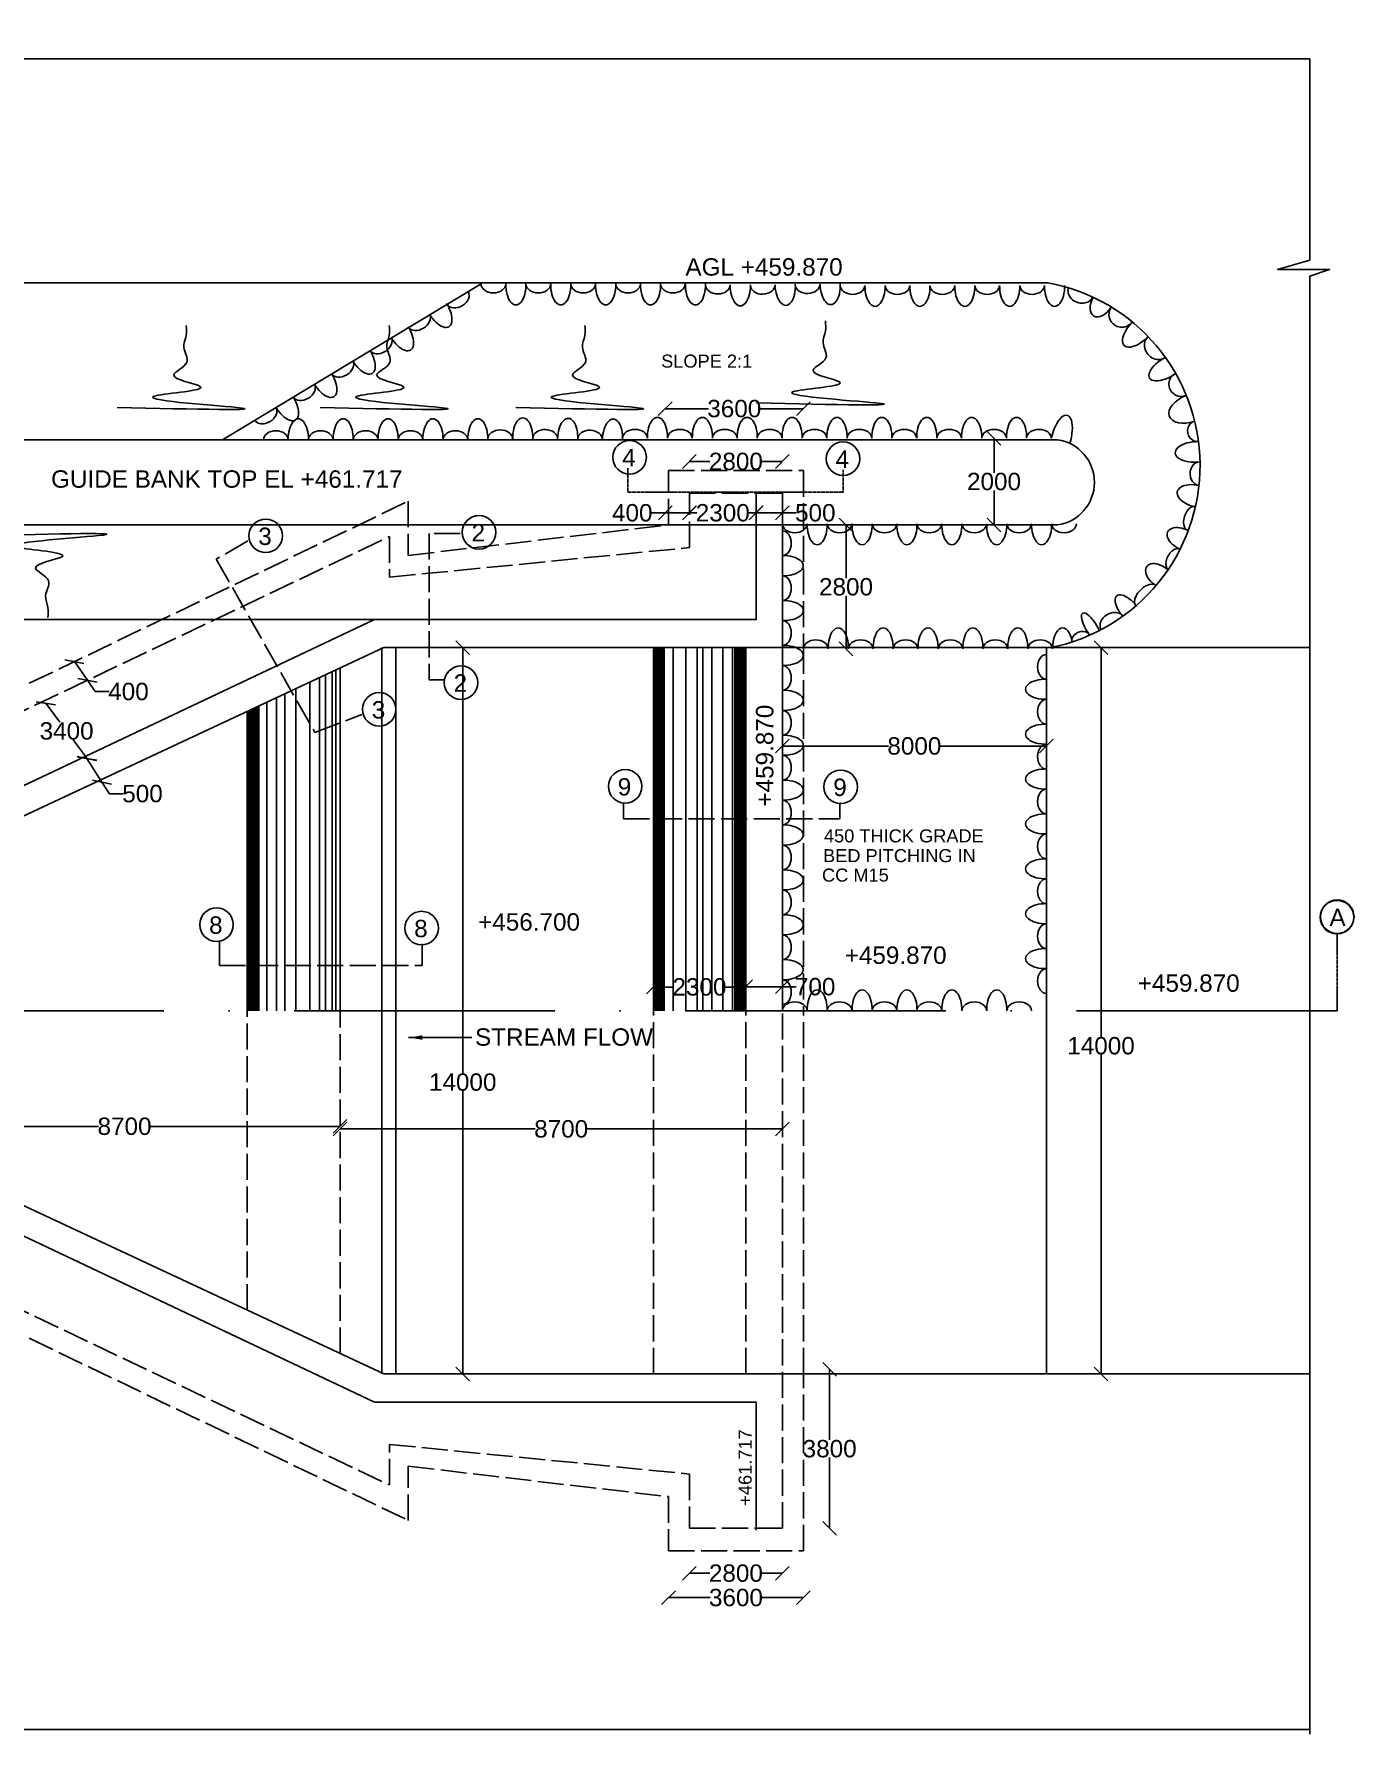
# Model space of a CAD drawing. Header units: millimetres. Extents: x 5124 to 6568637, y 2311 to 91879094.
# Drawn here: x 3562290 to 3571405, y 45939218 to 45950956 of the extents above; entities that cross this region are included whole.
import ezdxf

# ---------------------------------------------------------------- set-up
doc = ezdxf.new("R2010")
doc.units = ezdxf.units.MM
doc.header["$MEASUREMENT"] = 0
doc.linetypes.add('ACAD_ISO02W100', pattern=[15, 12, -3])
doc.linetypes.add('ACAD_ISO10W100', pattern=[18, 12, -3, 0, -3])
for name, color, linetype in [('DIMENSION', 7, 'Continuous'), ('DRAWING', 7, 'Continuous'), ('TEXT', 7, 'Continuous')]:
    doc.layers.add(name, color=color, linetype=linetype)
doc.styles.get("Standard").update_dxf_attribs({"font": 'arial.ttf', "height": 120})
doc.dimstyles.get("Standard").update_dxf_attribs({"dimtxt": 200, "dimasz": 110, "dimexe": 0.18, "dimexo": 0.0625, "dimgap": 0.09, "dimtad": 0, "dimtih": 1, "dimtoh": 1, "dimdec": 0, "dimzin": 0, "dimdsep": 46, "dimtxsty": 'Standard', "dimblk": 'OBLIQUE', "dimcen": 0.09, "dimse1": 1, "dimse2": 1, "dimadec": 0, "dimazin": 0, "dimtfac": 1, "dimtdec": 0, "dimtofl": 0, "dimtmove": 0, "dimatfit": 3, "dimfxl": 1, "dimtolj": 1, "dimtzin": 0, "dimarcsym": 0})

# ---------------------------------------------------------------- blocks, each defined once
blk = doc.blocks.new('_Oblique')
at = {"color": 0, "linetype": 'ByBlock', "lineweight": -2}
blk.add_line((-0.5, -0.5), (0.5, 0.5), dxfattribs=at)
blk = doc.blocks.new('*D99')
at = {"layer": 'Defpoints', "color": 0}
for p in [(3568919, 45948165), (3568919, 45947566), (3568919, 45947566)]:
    blk.add_point(p, dxfattribs=at)
at = {"layer": 'DIMENSION', "color": 0, "lineweight": -2}
for p, q in [((3568919, 45948165), (3568919, 45947927)), ((3568919, 45947566), (3568919, 45947804))]:
    blk.add_line(p, q, dxfattribs=at)
at = {"layer": 'DIMENSION', "color": 0, "lineweight": -2, "xscale": 95, "yscale": 95, "zscale": 95}
for p, rotation in [((3568919, 45948165), 90), ((3568919, 45947566), 270)]:
    blk.add_blockref('_Oblique', p, dxfattribs=dict(at, rotation=rotation))
at = {"layer": 'DIMENSION', "color": 0, "insert": (3568919, 45947866), "char_height": 120, "attachment_point": 5}
blk.add_mtext('\\A1;2000', dxfattribs=at)
blk = doc.blocks.new('*D100')
at = {"layer": 'Defpoints', "color": 0}
for p in [(3562569, 45946623), (3562659, 45946494), (3562659, 45946494)]:
    blk.add_point(p, dxfattribs=at)
at = {"layer": 'DIMENSION', "color": 0, "lineweight": -2}
for p, q in [((3562569, 45946623), (3562659, 45946494)), ((3562659, 45946494), (3562713, 45946416)), ((3562713, 45946416), (3562808, 45946416))]:
    blk.add_line(p, q, dxfattribs=at)
at = {"layer": 'DIMENSION', "color": 0, "lineweight": -2, "xscale": 95, "yscale": 95, "zscale": 95}
for p, rotation in [((3562569, 45946623), 124.6015762913187), ((3562659, 45946494), 304.6015762913187)]:
    blk.add_blockref('_Oblique', p, dxfattribs=dict(at, rotation=rotation))
at = {"layer": 'DIMENSION', "color": 0, "insert": (3562942, 45946416), "char_height": 120, "attachment_point": 5}
blk.add_mtext('\\A1;400', dxfattribs=at)
blk = doc.blocks.new('*D101')
at = {"layer": 'Defpoints', "color": 0}
for p in [(3562453, 45946396), (3562658, 45945953), (3562740, 45946014)]:
    blk.add_point(p, dxfattribs=at)
at = {"layer": 'DIMENSION', "color": 0, "lineweight": -2}
for p, q in [((3562371, 45946335), (3562469, 45946205)), ((3562658, 45945953), (3562561, 45946082))]:
    blk.add_line(p, q, dxfattribs=at)
at = {"layer": 'DIMENSION', "color": 0, "lineweight": -2, "xscale": 95, "yscale": 95, "zscale": 95}
for p, rotation in [((3562371, 45946335), 126.9309375156806), ((3562658, 45945953), 306.9309375156805)]:
    blk.add_blockref('_Oblique', p, dxfattribs=dict(at, rotation=rotation))
at = {"layer": 'DIMENSION', "color": 0, "insert": (3562515, 45946144), "char_height": 120, "attachment_point": 5}
blk.add_mtext('\\A1;3400', dxfattribs=at)
blk = doc.blocks.new('*D102')
at = {"layer": 'Defpoints', "color": 0}
for p in [(3562766, 45946026), (3562872, 45945863), (3562759, 45945791)]:
    blk.add_point(p, dxfattribs=at)
at = {"layer": 'DIMENSION', "color": 0, "lineweight": -2}
for p, q in [((3562654, 45945954), (3562759, 45945791)), ((3562759, 45945791), (3562811, 45945711)), ((3562811, 45945711), (3562906, 45945711))]:
    blk.add_line(p, q, dxfattribs=at)
at = {"layer": 'DIMENSION', "color": 0, "lineweight": -2, "xscale": 95, "yscale": 95, "zscale": 95}
for p, rotation in [((3562654, 45945954), 122.9834800385638), ((3562759, 45945791), 302.9834800385638)]:
    blk.add_blockref('_Oblique', p, dxfattribs=dict(at, rotation=rotation))
at = {"layer": 'DIMENSION', "color": 0, "insert": (3563039, 45945711), "char_height": 120, "attachment_point": 5}
blk.add_mtext('\\A1;500', dxfattribs=at)
blk = doc.blocks.new('*D107')
at = {"layer": 'Defpoints', "color": 0}
for p in [(3561426, 45943384), (3564403, 45943414), (3564403, 45943384)]:
    blk.add_point(p, dxfattribs=at)
at = {"layer": 'DIMENSION', "color": 0, "lineweight": -2}
for p, q in [((3561426, 45943414), (3562736, 45943414)), ((3564403, 45943414), (3563094, 45943414))]:
    blk.add_line(p, q, dxfattribs=at)
at = {"layer": 'DIMENSION', "color": 0, "lineweight": -2, "xscale": 95, "yscale": 95, "zscale": 95, "rotation": 180}
blk.add_blockref('_Oblique', (3561426, 45943414), dxfattribs=at)
at = {"layer": 'DIMENSION', "color": 0, "lineweight": -2, "xscale": 95, "yscale": 95, "zscale": 95}
blk.add_blockref('_Oblique', (3564403, 45943414), dxfattribs=at)
at = {"layer": 'DIMENSION', "color": 0, "insert": (3562915, 45943414), "char_height": 120, "attachment_point": 5}
blk.add_mtext('\\A1;8700', dxfattribs=at)
blk = doc.blocks.new('*D108')
at = {"layer": 'Defpoints', "color": 0}
for p in [(3564403, 45943384), (3567458, 45943396), (3567458, 45943384)]:
    blk.add_point(p, dxfattribs=at)
at = {"layer": 'DIMENSION', "color": 0, "lineweight": -2}
for p, q in [((3564403, 45943396), (3565751, 45943396)), ((3567458, 45943396), (3566110, 45943396))]:
    blk.add_line(p, q, dxfattribs=at)
at = {"layer": 'DIMENSION', "color": 0, "lineweight": -2, "xscale": 95, "yscale": 95, "zscale": 95, "rotation": 180}
blk.add_blockref('_Oblique', (3564403, 45943396), dxfattribs=at)
at = {"layer": 'DIMENSION', "color": 0, "lineweight": -2, "xscale": 95, "yscale": 95, "zscale": 95}
blk.add_blockref('_Oblique', (3567458, 45943396), dxfattribs=at)
at = {"layer": 'DIMENSION', "color": 0, "insert": (3565930, 45943396), "char_height": 120, "attachment_point": 5}
blk.add_mtext('\\A1;8700', dxfattribs=at)
blk = doc.blocks.new('*D109')
at = {"layer": 'Defpoints', "color": 0}
for p in [(3565021, 45946719), (3565250, 45946719), (3564846, 45941705)]:
    blk.add_point(p, dxfattribs=at)
at = {"layer": 'DIMENSION', "color": 0, "lineweight": -2}
for p, q in [((3565250, 45946719), (3565250, 45943780)), ((3565250, 45941705), (3565250, 45943658))]:
    blk.add_line(p, q, dxfattribs=at)
at = {"layer": 'DIMENSION', "color": 0, "lineweight": -2, "xscale": 95, "yscale": 95, "zscale": 95}
for p, rotation in [((3565250, 45946719), 90), ((3565250, 45941705), 270)]:
    blk.add_blockref('_Oblique', p, dxfattribs=dict(at, rotation=rotation))
at = {"layer": 'DIMENSION', "color": 0, "insert": (3565250, 45943719), "char_height": 120, "attachment_point": 5}
blk.add_mtext('\\A1;14000', dxfattribs=at)
blk = doc.blocks.new('*D110')
at = {"layer": 'Defpoints', "color": 0}
for p in [(3567458, 45946029), (3569281, 45946040), (3569281, 45946029)]:
    blk.add_point(p, dxfattribs=at)
at = {"layer": 'DIMENSION', "color": 0, "lineweight": -2}
for p, q in [((3567458, 45946040), (3568190, 45946040)), ((3569281, 45946040), (3568548, 45946040))]:
    blk.add_line(p, q, dxfattribs=at)
at = {"layer": 'DIMENSION', "color": 0, "lineweight": -2, "xscale": 95, "yscale": 95, "zscale": 95, "rotation": 180}
blk.add_blockref('_Oblique', (3567458, 45946040), dxfattribs=at)
at = {"layer": 'DIMENSION', "color": 0, "lineweight": -2, "xscale": 95, "yscale": 95, "zscale": 95}
blk.add_blockref('_Oblique', (3569281, 45946040), dxfattribs=at)
at = {"layer": 'DIMENSION', "color": 0, "insert": (3568369, 45946040), "char_height": 120, "attachment_point": 5}
blk.add_mtext('\\A1;8000', dxfattribs=at)
blk = doc.blocks.new('*D111')
at = {"layer": 'Defpoints', "color": 0}
for p in [(3569688, 45946719), (3569658, 45941705), (3569834, 45941705)]:
    blk.add_point(p, dxfattribs=at)
at = {"layer": 'DIMENSION', "color": 0, "lineweight": -2}
for p, q in [((3569658, 45946719), (3569658, 45944031)), ((3569658, 45941705), (3569658, 45943908))]:
    blk.add_line(p, q, dxfattribs=at)
at = {"layer": 'DIMENSION', "color": 0, "lineweight": -2, "xscale": 95, "yscale": 95, "zscale": 95}
for p, rotation in [((3569658, 45946719), 90), ((3569658, 45941705), 270)]:
    blk.add_blockref('_Oblique', p, dxfattribs=dict(at, rotation=rotation))
at = {"layer": 'DIMENSION', "color": 0, "insert": (3569658, 45943970), "char_height": 120, "attachment_point": 5}
blk.add_mtext('\\A1;14000', dxfattribs=at)
blk = doc.blocks.new('*D112')
at = {"layer": 'Defpoints', "color": 0}
for p in [(3566650, 45947650), (3566650, 45947650), (3566816, 45947650)]:
    blk.add_point(p, dxfattribs=at)
at = {"layer": 'DIMENSION', "color": 0, "lineweight": -2}
for p, q in [((3566650, 45947650), (3566556, 45947650)), ((3566816, 45947650), (3566650, 45947650))]:
    blk.add_line(p, q, dxfattribs=at)
at = {"layer": 'DIMENSION', "color": 0, "lineweight": -2, "xscale": 95, "yscale": 95, "zscale": 95, "rotation": 180}
blk.add_blockref('_Oblique', (3566650, 45947650), dxfattribs=at)
at = {"layer": 'DIMENSION', "color": 0, "lineweight": -2, "xscale": 95, "yscale": 95, "zscale": 95}
blk.add_blockref('_Oblique', (3566816, 45947650), dxfattribs=at)
at = {"layer": 'DIMENSION', "color": 0, "insert": (3566421, 45947650), "char_height": 120, "attachment_point": 5}
blk.add_mtext('\\A1;400', dxfattribs=at)
blk = doc.blocks.new('*D113')
at = {"layer": 'Defpoints', "color": 0}
for p in [(3566815.5, 45947650), (3567276.5, 45947650), (3567276.5, 45947650)]:
    blk.add_point(p, dxfattribs=at)
at = {"layer": 'DIMENSION', "color": 0, "lineweight": -2}
for p, q in [((3566815.5, 45947650), (3566865.91, 45947650)), ((3567276.5, 45947650), (3567226.09, 45947650))]:
    blk.add_line(p, q, dxfattribs=at)
at = {"layer": 'DIMENSION', "color": 0, "lineweight": -2, "xscale": 95, "yscale": 95, "zscale": 95, "rotation": 180}
blk.add_blockref('_Oblique', (3566815.5, 45947650), dxfattribs=at)
at = {"layer": 'DIMENSION', "color": 0, "lineweight": -2, "xscale": 95, "yscale": 95, "zscale": 95}
blk.add_blockref('_Oblique', (3567276.5, 45947650), dxfattribs=at)
at = {"layer": 'DIMENSION', "color": 0, "insert": (3567046, 45947650), "char_height": 120, "attachment_point": 5}
blk.add_mtext('\\A1;2300', dxfattribs=at)
blk = doc.blocks.new('*D114')
at = {"layer": 'Defpoints', "color": 0}
for p in [(3567276, 45947650), (3567458, 45947650), (3567458, 45947650)]:
    blk.add_point(p, dxfattribs=at)
at = {"layer": 'DIMENSION', "color": 0, "lineweight": -2}
for p, q in [((3567276, 45947650), (3567458, 45947650)), ((3567458, 45947650), (3567552, 45947650))]:
    blk.add_line(p, q, dxfattribs=at)
at = {"layer": 'DIMENSION', "color": 0, "lineweight": -2, "xscale": 95, "yscale": 95, "zscale": 95, "rotation": 180}
blk.add_blockref('_Oblique', (3567276, 45947650), dxfattribs=at)
at = {"layer": 'DIMENSION', "color": 0, "lineweight": -2, "xscale": 95, "yscale": 95, "zscale": 95}
blk.add_blockref('_Oblique', (3567458, 45947650), dxfattribs=at)
at = {"layer": 'DIMENSION', "color": 0, "insert": (3567685, 45947650), "char_height": 120, "attachment_point": 5}
blk.add_mtext('\\A1;500', dxfattribs=at)
blk = doc.blocks.new('*D115')
at = {"layer": 'Defpoints', "color": 0}
for p in [(3567457.5, 45948004.5), (3566815.5, 45947785), (3567457.5, 45947785)]:
    blk.add_point(p, dxfattribs=at)
at = {"layer": 'DIMENSION', "color": 0, "lineweight": -2}
for p, q in [((3566815.5, 45948004.5), (3566956.41, 45948004.5)), ((3567457.5, 45948004.5), (3567316.59, 45948004.5))]:
    blk.add_line(p, q, dxfattribs=at)
at = {"layer": 'DIMENSION', "color": 0, "lineweight": -2, "xscale": 95, "yscale": 95, "zscale": 95, "rotation": 180}
blk.add_blockref('_Oblique', (3566815.5, 45948004.5), dxfattribs=at)
at = {"layer": 'DIMENSION', "color": 0, "lineweight": -2, "xscale": 95, "yscale": 95, "zscale": 95}
blk.add_blockref('_Oblique', (3567457.5, 45948004.5), dxfattribs=at)
at = {"layer": 'DIMENSION', "color": 0, "insert": (3567136.5, 45948004.5), "char_height": 120, "attachment_point": 5}
blk.add_mtext('\\A1;2800', dxfattribs=at)
blk = doc.blocks.new('*D116')
at = {"layer": 'Defpoints', "color": 0}
for p in [(3567603, 45948369.5), (3566648, 45947941.5), (3567603, 45947941.5)]:
    blk.add_point(p, dxfattribs=at)
at = {"layer": 'DIMENSION', "color": 0, "lineweight": -2}
for p, q in [((3566648, 45948369.5), (3566946.47412, 45948369.5)), ((3567603, 45948369.5), (3567304.52588, 45948369.5))]:
    blk.add_line(p, q, dxfattribs=at)
at = {"layer": 'DIMENSION', "color": 0, "lineweight": -2, "xscale": 95, "yscale": 95, "zscale": 95, "rotation": 180}
blk.add_blockref('_Oblique', (3566648, 45948369.5), dxfattribs=at)
at = {"layer": 'DIMENSION', "color": 0, "lineweight": -2, "xscale": 95, "yscale": 95, "zscale": 95}
blk.add_blockref('_Oblique', (3567603, 45948369.5), dxfattribs=at)
at = {"layer": 'DIMENSION', "color": 0, "insert": (3567125.5, 45948369.5), "char_height": 120, "attachment_point": 5}
blk.add_mtext('\\A1;3600', dxfattribs=at)
blk = doc.blocks.new('*D117')
at = {"layer": 'Defpoints', "color": 0}
for p in [(3567458, 45941737), (3567784, 45941737), (3567458, 45940639)]:
    blk.add_point(p, dxfattribs=at)
at = {"layer": 'DIMENSION', "color": 0, "lineweight": -2}
for p, q in [((3567784, 45941737), (3567784, 45941249)), ((3567784, 45940639), (3567784, 45941127))]:
    blk.add_line(p, q, dxfattribs=at)
at = {"layer": 'DIMENSION', "color": 0, "lineweight": -2, "xscale": 95, "yscale": 95, "zscale": 95}
for p, rotation in [((3567784, 45941737), 90), ((3567784, 45940639), 270)]:
    blk.add_blockref('_Oblique', p, dxfattribs=dict(at, rotation=rotation))
at = {"layer": 'DIMENSION', "color": 0, "insert": (3567784, 45941188), "char_height": 120, "attachment_point": 5}
blk.add_mtext('\\A1;3800', dxfattribs=at)
blk = doc.blocks.new('*D118')
at = {"layer": 'Defpoints', "color": 0}
for p in [(3566815.5, 45940639), (3567457.5, 45940639), (3567457.5, 45940328.5)]:
    blk.add_point(p, dxfattribs=at)
at = {"layer": 'DIMENSION', "color": 0, "lineweight": -2}
for p, q in [((3566815.5, 45940328.5), (3566956.41, 45940328.5)), ((3567457.5, 45940328.5), (3567316.59, 45940328.5))]:
    blk.add_line(p, q, dxfattribs=at)
at = {"layer": 'DIMENSION', "color": 0, "lineweight": -2, "xscale": 95, "yscale": 95, "zscale": 95, "rotation": 180}
blk.add_blockref('_Oblique', (3566815.5, 45940328.5), dxfattribs=at)
at = {"layer": 'DIMENSION', "color": 0, "lineweight": -2, "xscale": 95, "yscale": 95, "zscale": 95}
blk.add_blockref('_Oblique', (3567457.5, 45940328.5), dxfattribs=at)
at = {"layer": 'DIMENSION', "color": 0, "insert": (3567136.5, 45940328.5), "char_height": 120, "attachment_point": 5}
blk.add_mtext('\\A1;2800', dxfattribs=at)
blk = doc.blocks.new('*D119')
at = {"layer": 'Defpoints', "color": 0}
for p in [(3566671, 45940482.5), (3567603, 45940482.5), (3567603, 45940160)]:
    blk.add_point(p, dxfattribs=at)
at = {"layer": 'DIMENSION', "color": 0, "lineweight": -2}
for p, q in [((3566671, 45940160), (3566957.97412, 45940160)), ((3567603, 45940160), (3567316.02588, 45940160))]:
    blk.add_line(p, q, dxfattribs=at)
at = {"layer": 'DIMENSION', "color": 0, "lineweight": -2, "xscale": 95, "yscale": 95, "zscale": 95, "rotation": 180}
blk.add_blockref('_Oblique', (3566671, 45940160), dxfattribs=at)
at = {"layer": 'DIMENSION', "color": 0, "lineweight": -2, "xscale": 95, "yscale": 95, "zscale": 95}
blk.add_blockref('_Oblique', (3567603, 45940160), dxfattribs=at)
at = {"layer": 'DIMENSION', "color": 0, "insert": (3567137, 45940160), "char_height": 120, "attachment_point": 5}
blk.add_mtext('\\A1;3600', dxfattribs=at)
blk = doc.blocks.new('*D187')
at = {"layer": 'Defpoints', "color": 0}
for p in [(3567897, 45947566), (3567998, 45947566), (3567998, 45946711)]:
    blk.add_point(p, dxfattribs=at)
at = {"layer": 'DIMENSION', "color": 0, "lineweight": -2}
for p, q in [((3567897, 45947566), (3567897, 45947200)), ((3567897, 45946711), (3567897, 45947078))]:
    blk.add_line(p, q, dxfattribs=at)
at = {"layer": 'DIMENSION', "color": 0, "lineweight": -2, "xscale": 95, "yscale": 95, "zscale": 95}
for p, rotation in [((3567897, 45947566), 90), ((3567897, 45946711), 270)]:
    blk.add_blockref('_Oblique', p, dxfattribs=dict(at, rotation=rotation))
at = {"layer": 'DIMENSION', "color": 0, "insert": (3567897, 45947139), "char_height": 120, "attachment_point": 5}
blk.add_mtext('\\A1;2800', dxfattribs=at)
blk = doc.blocks.new('*D188')
at = {"layer": 'Defpoints', "color": 0}
for p in [(3567202.5, 45944376.27641), (3566567.5, 45944212), (3567202.5, 45944212)]:
    blk.add_point(p, dxfattribs=at)
at = {"layer": 'DIMENSION', "color": 0, "lineweight": -2}
for p, q in [((3566567.5, 45944376.27641), (3566704.91, 45944376.27641)), ((3567202.5, 45944376.27641), (3567065.09, 45944376.27641))]:
    blk.add_line(p, q, dxfattribs=at)
at = {"layer": 'DIMENSION', "color": 0, "lineweight": -2, "xscale": 95, "yscale": 95, "zscale": 95, "rotation": 180}
blk.add_blockref('_Oblique', (3566567.5, 45944376.27641), dxfattribs=at)
at = {"layer": 'DIMENSION', "color": 0, "lineweight": -2, "xscale": 95, "yscale": 95, "zscale": 95}
blk.add_blockref('_Oblique', (3567202.5, 45944376.27641), dxfattribs=at)
at = {"layer": 'DIMENSION', "color": 0, "insert": (3566885, 45944376.27641), "char_height": 120, "attachment_point": 5}
blk.add_mtext('\\A1;2300', dxfattribs=at)
blk = doc.blocks.new('*D189')
at = {"layer": 'Defpoints', "color": 0}
for p in [(3567458, 45944378), (3567204, 45944212), (3567458, 45944212)]:
    blk.add_point(p, dxfattribs=at)
at = {"layer": 'DIMENSION', "color": 0, "lineweight": -2}
for p, q in [((3567204, 45944378), (3567458, 45944378)), ((3567458, 45944378), (3567552, 45944378))]:
    blk.add_line(p, q, dxfattribs=at)
at = {"layer": 'DIMENSION', "color": 0, "lineweight": -2, "xscale": 95, "yscale": 95, "zscale": 95, "rotation": 180}
blk.add_blockref('_Oblique', (3567204, 45944378), dxfattribs=at)
at = {"layer": 'DIMENSION', "color": 0, "lineweight": -2, "xscale": 95, "yscale": 95, "zscale": 95}
blk.add_blockref('_Oblique', (3567458, 45944378), dxfattribs=at)
at = {"layer": 'DIMENSION', "color": 0, "insert": (3567684, 45944378), "char_height": 120, "attachment_point": 5}
blk.add_mtext('\\A1;700', dxfattribs=at)

msp = doc.modelspace()

# ---------------------------------------------------------------- linework, layer by layer
at = {"layer": 'DIMENSION', "linetype": 'ACAD_ISO02W100'}
for points in [[(3566389.6, 45947958.8), (3566389.6, 45947793.3), (3567876.5, 45947793.3), (3567876.5, 45947946.5)], [(3571287.5, 45944742.6), (3571287.5, 45944212)]]:
    msp.add_lwpolyline(points, dxfattribs=at)
at = {"layer": 'DIMENSION', "linetype": 'ByBlock'}
for centre in [(3566402.4, 45948033.8), (3567876.2, 45948024), (3563889.9, 45947491.5), (3565362.7, 45947515.8), (3565363.3, 45947515.9), (3565239, 45946477.9), (3564673.6, 45946293.2), (3566372.3, 45945761.9), (3567860.4, 45945758.3), (3563550, 45944806.9), (3564966.3, 45944783), (3571287.5, 45944858.4), (3571289, 45944861.6)]:
    msp.add_circle(centre, 115.8, dxfattribs=at)
at = {"layer": 'DRAWING'}
for points in [[(3552120.5, 45950800), (3554220, 45950800), (3554346.5, 45950612.5), (3554346.5, 45950956.5), (3554470.5, 45950785.5), (3560424.5, 45950785.5), (3560520.5, 45950592.5), (3560520.5, 45950951.5), (3560619.5, 45950784.5), (3571099.5, 45950784.5), (3571099.5, 45949395), (3570877, 45949331), (3571236.5, 45949331), (3571100, 45949285), (3571100, 45939218.5)], [(3559289.5, 45948838.5), (3559813.5, 45948155), (3561124, 45949239.5), (3569290, 45949239.5)], [(3563592, 45948155), (3565377, 45949230.6)], [(3559813.5, 45948155), (3569357, 45948155)], [(3559289.5, 45946913.5), (3567276.5, 45946913.5), (3567276.5, 45947797)], [(3567276.5, 45947785), (3567457.5, 45947785), (3567457.5, 45944212)], [(3559813.5, 45947566.5), (3569357, 45947566.5)], [(3561426, 45945392.5), (3564640.5, 45946913.5)], [(3564705.5, 45946719.5), (3561426, 45945188.5)], [(3564692, 45946719.5), (3564692, 45944212)], [(3571100, 45946719.5), (3564705.5, 45946719.5)], [(3564788.5, 45946719.5), (3564788.5, 45944212)], [(3566567.5, 45946719.5), (3566567.5, 45944212)], [(3566570, 45946719.5), (3566570, 45944212)], [(3566575, 45946719.5), (3566575, 45944212)], [(3566580, 45946719.5), (3566580, 45944212)], [(3566586.5, 45946719.5), (3566586.5, 45944212)], [(3566592.5, 45946719.5), (3566592.5, 45944212)], [(3566598.5, 45946719.5), (3566598.5, 45944212)], [(3566607.5, 45946719.5), (3566607.5, 45944212)], [(3566617.5, 45946719.5), (3566617.5, 45944212)], [(3566623, 45946719.5), (3566623, 45944212)], [(3566631, 45946719.5), (3566631, 45944212)], [(3566640.5, 45946719.5), (3566640.5, 45944212)], [(3566704, 45946719.5), (3566704, 45944212)], [(3566790, 45946719.5), (3566790, 45944212)], [(3566869.5, 45946719.5), (3566869.5, 45944212)], [(3566908.5, 45946719.5), (3566908.5, 45944212)], [(3566971, 45946719.5), (3566971, 45944212)], [(3567045.5, 45946719.5), (3567045.5, 45944212)], [(3567113, 45946719.5), (3567113, 45944212)], [(3567129, 45946719.5), (3567129, 45944212)], [(3567141.5, 45946719.5), (3567141.5, 45944212)], [(3567146.5, 45946719.5), (3567146.5, 45944212)], [(3567154, 45946719.5), (3567154, 45944212)], [(3567160, 45946719.5), (3567160, 45944212)], [(3567160, 45946719.5), (3567160, 45944212)], [(3567164.5, 45946719.5), (3567164.5, 45944212)], [(3567167.5, 45946719.5), (3567167.5, 45944212)], [(3567170.5, 45946719.5), (3567170.5, 45944212)], [(3567172.5, 45946719.5), (3567172.5, 45944212)], [(3567174.5, 45946719.5), (3567174.5, 45944212)], [(3567176.5, 45946719.5), (3567176.5, 45944212)], [(3567176.5, 45946719.5), (3567176.5, 45944212)], [(3567178.5, 45946719.5), (3567178.5, 45944212)], [(3567180.5, 45946719.5), (3567180.5, 45944212)], [(3567183, 45946719.5), (3567183, 45944212)], [(3567185, 45946719.5), (3567185, 45944212)], [(3567187.5, 45946719.5), (3567187.5, 45944212)], [(3567189.5, 45946719.5), (3567189.5, 45944212)], [(3567191.5, 45946719.5), (3567191.5, 45944212)], [(3567194.5, 45946719.5), (3567194.5, 45944212)], [(3567196.5, 45946719.5), (3567196.5, 45944212)], [(3567198.5, 45946719.5), (3567198.5, 45944212)], [(3567200, 45946719.5), (3567200, 45944212)], [(3567201.5, 45946719.5), (3567201.5, 45944212)], [(3567202.5, 45946719.5), (3567202.5, 45944212)], [(3567204.5, 45946719.5), (3567204.5, 45944212)], [(3567204.5, 45946719.5), (3567204.5, 45944212)], [(3569281, 45946719.5), (3569281, 45944212)], [(3564303.5, 45946531.8), (3564303.5, 45944212)], [(3564348.5, 45946552.8), (3564348.5, 45944212)], [(3564373, 45946564.3), (3564373, 45944212)], [(3564403.4, 45946578.4), (3564403.4, 45944212)], [(3564098.5, 45946436.1), (3564098.5, 45944212)], [(3564194.5, 45946480.9), (3564194.5, 45944212)], [(3564261, 45946512), (3564261, 45944212)], [(3563783, 45946288.8), (3563783, 45944212)], [(3563789.5, 45946291.9), (3563789.5, 45944212)], [(3563795.5, 45946294.7), (3563795.5, 45944212)], [(3563801.5, 45946297.5), (3563801.5, 45944212)], [(3563810.5, 45946301.7), (3563810.5, 45944212)], [(3563820.5, 45946306.3), (3563820.5, 45944212)], [(3563826, 45946308.9), (3563826, 45944212)], [(3563834, 45946312.6), (3563834, 45944212)], [(3563843.5, 45946317.1), (3563843.5, 45944212)], [(3563897.5, 45946342.3), (3563897.5, 45944212)], [(3563964.5, 45946373.6), (3563964.5, 45944212)], [(3564021, 45946399.9), (3564021, 45944212)], [(3563762.6, 45946279.3), (3563762.6, 45944212)], [(3563768.5, 45946282.1), (3563768.5, 45944212)], [(3563773, 45946284.2), (3563773, 45944212)], [(3563778, 45946286.5), (3563778, 45944212)], [(3571100, 45939250.5), (3534043.5, 45939250.5), (3534043.5, 45942743), (3534235, 45942743), (3533823.5, 45942859), (3534028, 45942859), (3534015.5, 45944245)], [(3564692, 45941704.5), (3564692, 45944212)], [(3564788.5, 45941704.5), (3564788.5, 45944212)], [(3569281, 45941704.5), (3569281, 45944212)], [(3564705.5, 45941704.5), (3561426, 45943235.5)], [(3561426, 45943031.5), (3564640.5, 45941510.5)], [(3571100, 45941704.5), (3564705.5, 45941704.5)], [(3564640.5, 45941510.5), (3567276.5, 45941510.5), (3567276.5, 45940627)]]:
    msp.add_lwpolyline(points, dxfattribs=at)
at = {"layer": 'DRAWING', "linetype": 'ACAD_ISO02W100', "ltscale": 15}
for points in [[(3560522, 45945392.5), (3560522, 45945986), (3561243.5, 45945986), (3564874.5, 45947731), (3564874.5, 45947356.5), (3566671, 45947566.5), (3566671, 45947941.5), (3567603, 45947941.5), (3567603, 45946719.5)], [(3560665.5, 45945837), (3561278, 45945837), (3564744, 45947486), (3564744, 45947206), (3566815.5, 45947410.5), (3566815.5, 45947785), (3567276.5, 45947785)], [(3565233.3, 45947507.3), (3565018.2, 45947507.3), (3565018.2, 45946497.3), (3565127.3, 45946497.3)], [(3563766.3, 45947456.1), (3563548.1, 45947329.3), (3564229.8, 45946133), (3564552.5, 45946257.4), (3564552.5, 45946257.4)], [(3567603, 45946719.5), (3567603, 45944212)], [(3566359.5, 45945651), (3566359.5, 45945538.2), (3567854.5, 45945538.2), (3567854.5, 45945642.2)], [(3563570.7, 45944694.7), (3563570.7, 45944524.8), (3564969.8, 45944524.8), (3564969.8, 45944675.5)], [(3563762.6, 45942144.7), (3563762.6, 45944212)], [(3564403.4, 45941845.6), (3564403.4, 45944212)], [(3566567.5, 45941704.5), (3566567.5, 45944212)], [(3567204.5, 45941704.5), (3567204.5, 45944212)], [(3567276.5, 45940639), (3567457.5, 45940639), (3567457.5, 45944212)], [(3567603, 45941704.5), (3567603, 45944212)], [(3560522, 45943031.5), (3560522, 45942438), (3561243.5, 45942438), (3564874.5, 45940693), (3564874.5, 45941067.5), (3566671, 45940857.5), (3566671, 45940482.5), (3567603, 45940482.5), (3567603, 45941704.5)], [(3560665.5, 45942587), (3561278, 45942587), (3564744, 45940938), (3564744, 45941218), (3566815.5, 45941013.5), (3566815.5, 45940639), (3567276.5, 45940639)]]:
    msp.add_lwpolyline(points, dxfattribs=at)
at = {"layer": 'DRAWING', "linetype": 'ACAD_ISO10W100', "ltscale": 150}
msp.add_lwpolyline([(3571287.5, 45944212), (3533628.5, 45944212), (3533628.5, 45944804)], dxfattribs=at)
at = {"layer": 'DRAWING'}
for centre, radius, start, end in [((3569058.8, 45947977.7), 1282.8, 281.24827, 79.6157), ((3569315.4, 45947860.8), 297.2, 278.04681, 81.95319)]:
    msp.add_arc(centre, radius, start, end, dxfattribs=at)
at = {"layer": 'DRAWING', "extrusion": (0, 0, -1)}
for centre, major_axis, ratio, start_param, end_param in [((3565462.2, 45949230.6), (-85.2, 0), 0.7243402, 3.1415927, 6.2831853), ((3565617.5, 45949225.1), (0, -139), 0.5, 4.6728103, 7.8935603), ((3565772.2, 45949230.6), (-85.2, 0), 0.7243402, 3.1415927, 6.2831853), ((3565927.4, 45949225.1), (0, -139), 0.5, 4.6728103, 7.8935603), ((3566082.1, 45949230.6), (-85.2, 0), 0.7243402, 3.1415927, 6.2831853), ((3566237.4, 45949225.1), (0, -139), 0.5, 4.6728103, 7.8935603), ((3566392.1, 45949230.6), (-85.2, 0), 0.7243402, 3.1415927, 6.2831853), ((3566547.3, 45949225.1), (0, -139), 0.5, 4.6728103, 7.8935603), ((3566702, 45949230.6), (-85.2, 0), 0.7243402, 3.1415927, 6.2831853), ((3566857.3, 45949225.1), (0, -139), 0.5, 4.6728103, 7.8935603), ((3567012, 45949223.9), (-85.2, 0), 0.7243402, 3.1415927, 6.2831853), ((3567167.3, 45949218.4), (0, -139), 0.5, 4.6728103, 7.8935603), ((3567322.2, 45949221.6), (-85.2, -3.2), 0.7243402, 3.1415927, 6.2831853), ((3567477.5, 45949221.9), (5.2, -138.9), 0.5, 4.6728103, 7.8935603), ((3567632.2, 45949226.6), (-85.2, -3.2), 0.7243402, 3.1415927, 6.2831853), ((3567787.6, 45949226.9), (5.2, -138.9), 0.5, 4.6728103, 7.8935603), ((3565215.6, 45949133.6), (-72.8, -44.3), 0.7243402, 3.1415927, 6.2831853), ((3567942.3, 45949220.6), (-85.2, 0), 0.7243402, 3.1415927, 6.2831853), ((3568097.5, 45949215.1), (0, -139), 0.5, 4.6728103, 7.8935603), ((3568252.2, 45949220.6), (-85.2, 0), 0.7243402, 3.1415927, 6.2831853), ((3568407.5, 45949215.1), (0, -139), 0.5, 4.6728103, 7.8935603), ((3568562.1, 45949220.6), (-85.2, 0), 0.7243402, 3.1415927, 6.2831853), ((3568717.4, 45949215.1), (0, -139), 0.5, 4.6728103, 7.8935603), ((3568872.1, 45949220.6), (-85.2, 0), 0.7243402, 3.1415927, 6.2831853), ((3569027.3, 45949215.1), (0, -139), 0.5, 4.6728103, 7.8935603), ((3569182, 45949220.6), (-85.2, 0), 0.7243402, 3.1415927, 6.2831853), ((3569337.3, 45949215.1), (0, -139), 0.5, 4.6728103, 7.8935603), ((3564947.2, 45948978.1), (-72.8, -44.3), 0.7243402, 3.1415927, 6.2831853), ((3565082.7, 45949054.1), (72.3, -118.7), 0.5, 4.6728103, 7.8935603), ((3564817.9, 45948893), (72.3, -118.7), 0.5, 4.6728103, 7.8935603), ((3564553.2, 45948731.9), (72.3, -118.7), 0.5, 4.6728103, 7.8935603), ((3564682.5, 45948817), (-72.8, -44.3), 0.7243402, 3.1415927, 6.2831853), ((3564417.7, 45948655.9), (-72.8, -44.3), 0.7243402, 3.1415927, 6.2831853), ((3564152.9, 45948494.8), (-72.8, -44.3), 0.7243402, 3.1415927, 6.2831853), ((3564288.4, 45948570.8), (72.3, -118.7), 0.5, 4.6728103, 7.8935603), ((3564023.6, 45948409.7), (72.3, -118.7), 0.5, 4.6728103, 7.8935603), ((3563888.1, 45948333.7), (-72.8, -44.3), 0.7243402, 3.1415927, 6.2831853), ((3567542.7, 45947574.7), (-85.2, 0), 0.7243402, 3.1415927, 6.2831853), ((3567457.5, 45947440.2), (0, -85.2), 0.7243402, 3.1415927, 6.2831853), ((3567698, 45947569.2), (0, -139), 0.5, 4.6728103, 7.8935603), ((3567852.7, 45947574.7), (-85.2, 0), 0.7243402, 3.1415927, 6.2831853), ((3568007.9, 45947569.2), (0, -139), 0.5, 4.6728103, 7.8935603), ((3568162.6, 45947574.7), (-85.2, 0), 0.7243402, 3.1415927, 6.2831853), ((3568317.8, 45947569.2), (0, -139), 0.5, 4.6728103, 7.8935603), ((3568472.5, 45947574.7), (-85.2, 0), 0.7243402, 3.1415927, 6.2831853), ((3568627.8, 45947569.2), (0, -139), 0.5, 4.6728103, 7.8935603), ((3568782.5, 45947574.7), (-85.2, 0), 0.7243402, 3.1415927, 6.2831853), ((3568937.7, 45947569.2), (0, -139), 0.5, 4.6728103, 7.8935603), ((3569092.4, 45947574.7), (-85.2, 0), 0.7243402, 3.1415927, 6.2831853), ((3569247.7, 45947569.2), (0, -139), 0.5, 4.6728103, 7.8935603), ((3569402.4, 45947574.7), (-85.2, 0), 0.7243402, 3.1415927, 6.2831853), ((3567463, 45947285.6), (139, 0), 0.5, 4.6728103, 7.8935603), ((3567457.5, 45947130.3), (0, -85.2), 0.7243402, 3.1415927, 6.2831853), ((3567463, 45946975.6), (139, 0), 0.5, 4.6728103, 7.8935603), ((3567457.5, 45946820.4), (0, -85.2), 0.7243402, 3.1415927, 6.2831853), ((3567463, 45946665.7), (139, 0), 0.5, 4.6728103, 7.8935603), ((3567457.5, 45946510.4), (0, -85.2), 0.7243402, 3.1415927, 6.2831853), ((3567463, 45946355.7), (139, 0), 0.5, 4.6728103, 7.8935603), ((3567457.5, 45946200.5), (0, -85.2), 0.7243402, 3.1415927, 6.2831853), ((3567463, 45946045.8), (139, 0), 0.5, 4.6728103, 7.8935603), ((3567457.5, 45945890.5), (0, -85.2), 0.7243402, 3.1415927, 6.2831853), ((3567463, 45945735.8), (139, 0), 0.5, 4.6728103, 7.8935603), ((3567457.5, 45945580.6), (0, -85.2), 0.7243402, 3.1415927, 6.2831853), ((3567463, 45945425.9), (139, 0), 0.5, 4.6728103, 7.8935603), ((3567457.5, 45945270.6), (0, -85.2), 0.7243402, 3.1415927, 6.2831853), ((3567463, 45945115.9), (139, 0), 0.5, 4.6728103, 7.8935603), ((3567457.5, 45944960.7), (0, -85.2), 0.7243402, 3.1415927, 6.2831853), ((3567463, 45944806), (139, 0), 0.5, 4.6728103, 7.8935603), ((3567457.5, 45944650.7), (0, -85.2), 0.7243402, 3.1415927, 6.2831853), ((3567463, 45944496), (139, 0), 0.5, 4.6728103, 7.8935603), ((3567457.5, 45944340.8), (0, -85.2), 0.7243402, 3.1415927, 6.2831853)]:
    msp.add_ellipse(centre, major_axis=major_axis, ratio=ratio, start_param=start_param, end_param=end_param, dxfattribs=at)
at = {"layer": 'DRAWING'}
for centre, major_axis, ratio, start_param, end_param in [((3569516.9, 45949172.6), (-83.3, 31.9), 0.814779, 0, 3.1415927), ((3569670.5, 45949113.2), (-63.5, -104.2), 0.5874644, 4.8177372, 7.8111906), ((3569801.2, 45949020), (-72.3, 51.5), 0.9889052, 0, 3.1415927), ((3569924.8, 45948911.8), (-107.2, -105.2), 0.487469, 4.6886764, 7.9235625), ((3570042.7, 45948795.5), (-59.3, 71.4), 0.8517007, 0, 3.1415927), ((3570115.2, 45948654.5), (-121.8, -74), 0.4698165, 4.5364915, 8.0517218), ((3570209.8, 45948537.8), (-36.6, 75.2), 0.9869984, 0, 3.1415927), ((3570282, 45948374.2), (-152, -57.2), 0.5775212, 4.7254463, 7.7867654), ((3564115, 45948160.5), (0, 139), 0.5, 4.6728103, 7.8935603), ((3564424.9, 45948160.5), (0, 139), 0.5, 4.6728103, 7.8935603), ((3564734.9, 45948160.5), (0, 139), 0.5, 4.6728103, 7.8935603), ((3565044.8, 45948160.5), (0, 139), 0.5, 4.6728103, 7.8935603), ((3565354.8, 45948160.5), (0, 139), 0.5, 4.6728103, 7.8935603), ((3565664.8, 45948167.2), (0, 139), 0.5, 4.6728103, 7.8935603), ((3565975, 45948163.6), (5.2, 138.9), 0.5, 4.6728103, 7.8935603), ((3566285.1, 45948158.6), (5.2, 138.9), 0.5, 4.6728103, 7.8935603), ((3566595, 45948170.5), (0, 139), 0.5, 4.6728103, 7.8935603), ((3566905, 45948170.5), (0, 139), 0.5, 4.6728103, 7.8935603), ((3567214.9, 45948170.5), (0, 139), 0.5, 4.6728103, 7.8935603), ((3567524.8, 45948170.5), (0, 139), 0.5, 4.6728103, 7.8935603), ((3567834.8, 45948170.5), (0, 139), 0.5, 4.6728103, 7.8935603), ((3568144.7, 45948170.5), (0, 139), 0.5, 4.6728103, 7.8935603), ((3568454.7, 45948170.5), (0, 139), 0.5, 4.6728103, 7.8935603), ((3568764.6, 45948170.5), (0, 139), 0.5, 4.6728103, 7.8935603), ((3569074.6, 45948170.5), (0, 139), 0.5, 4.6728103, 7.8935603), ((3569384.5, 45948170.5), (39.8, 153.1), 0.4206042, 4.5532611, 7.9986383), ((3563959.8, 45948155), (-85.2, 0), 0.7243402, 3.1415927, 6.2831853), ((3564269.7, 45948155), (-85.2, 0), 0.7243402, 3.1415927, 6.2831853), ((3564579.6, 45948155), (-85.2, 0), 0.7243402, 3.1415927, 6.2831853), ((3564889.6, 45948155), (-85.2, 0), 0.7243402, 3.1415927, 6.2831853), ((3565199.5, 45948155), (-85.2, 0), 0.7243402, 3.1415927, 6.2831853), ((3565509.5, 45948161.7), (-85.2, 0), 0.7243402, 3.1415927, 6.2831853), ((3565819.7, 45948164), (-85.2, 3.2), 0.7243402, 3.1415927, 6.2831853), ((3566129.7, 45948159), (-85.2, 3.2), 0.7243402, 3.1415927, 6.2831853), ((3566439.8, 45948165), (-85.2, 0), 0.7243402, 3.1415927, 6.2831853), ((3566749.7, 45948165), (-85.2, 0), 0.7243402, 3.1415927, 6.2831853), ((3567059.6, 45948165), (-85.2, 0), 0.7243402, 3.1415927, 6.2831853), ((3567369.6, 45948165), (-85.2, 0), 0.7243402, 3.1415927, 6.2831853), ((3567679.5, 45948165), (-85.2, 0), 0.7243402, 3.1415927, 6.2831853), ((3567989.5, 45948165), (-85.2, 0), 0.7243402, 3.1415927, 6.2831853), ((3568299.4, 45948165), (-85.2, 0), 0.7243402, 3.1415927, 6.2831853), ((3568609.4, 45948165), (-85.2, 0), 0.7243402, 3.1415927, 6.2831853), ((3568919.3, 45948165), (-85.2, 0), 0.7243402, 3.1415927, 6.2831853), ((3569229.3, 45948165), (-85.2, 0), 0.7243402, 3.1415927, 6.2831853), ((3570317.7, 45948213.7), (-13, 69.2), 0.8707381, 0, 3.1415927), ((3570310.5, 45948070.8), (-139.5, -7.8), 0.5065646, 4.5363054, 8.0487418), ((3570337.8, 45947921.7), (3.6, 81.2), 0.7924373, 0, 3.1415927), ((3570312.2, 45947767.8), (-127.8, 28.2), 0.5622322, 4.6663813, 7.9578443), ((3570284.6, 45947609.8), (25.1, 83.6), 0.6016686, 0, 3.1415927), ((3570227.2, 45947466), (-109.2, 52.5), 0.5805124, 4.6890747, 7.9180796), ((3570163.1, 45947330), (40.7, 69.4), 0.5938979, 0, 3.1415927), ((3570061.2, 45947215.2), (-85.8, 65.2), 0.6312543, 4.5105052, 8.0561689), ((3569968.4, 45947078.6), (69.7, 70.5), 0.5500067, 0, 3.1415927), ((3569848.5, 45946980.2), (-82, 97.2), 0.4655117, 4.6253594, 7.9124636), ((3569593.2, 45946854.8), (-62.3, 102.2), 0.3273151, 4.3493546, 8.1514544), ((3569733.3, 45946890.1), (74.8, 46.4), 0.7506354, 0, 3.1415927), ((3567688.2, 45946711.3), (-85.2, 0), 0.7243402, 3.1415927, 6.2831853), ((3567843.5, 45946716.8), (0, 139), 0.5, 4.6728103, 7.8935603), ((3567998.2, 45946711.3), (-85.2, 0), 0.7243402, 3.1415927, 6.2831853), ((3568153.4, 45946716.8), (0, 139), 0.5, 4.6728103, 7.8935603), ((3568308.1, 45946711.3), (-85.2, 0), 0.7243402, 3.1415927, 6.2831853), ((3568463.3, 45946716.8), (0, 139), 0.5, 4.6728103, 7.8935603), ((3568618, 45946711.3), (-85.2, 0), 0.7243402, 3.1415927, 6.2831853), ((3568773.3, 45946716.8), (0, 139), 0.5, 4.6728103, 7.8935603), ((3568928, 45946711.3), (-85.2, 0), 0.7243402, 3.1415927, 6.2831853), ((3569083.2, 45946716.8), (0, 139), 0.5, 4.6728103, 7.8935603), ((3569237.9, 45946711.3), (-85.2, 0), 0.7243402, 3.1415927, 6.2831853), ((3569393.2, 45946716.8), (0, 139), 0.5, 5.0211153, 7.8935603), ((3569519.4, 45946782.2), (60, 23.1), 0.7324128, 0, 3.1415927), ((3569281, 45946586.8), (0, -85.2), 0.7243402, 3.1415927, 6.2831853), ((3569275.5, 45946432.1), (-139, 0), 0.5, 4.6728103, 7.8935603), ((3569281, 45946276.8), (0, -85.2), 0.7243402, 3.1415927, 6.2831853), ((3569275.5, 45946122.1), (-139, 0), 0.5, 4.6728103, 7.8935603), ((3569281, 45945966.9), (0, -85.2), 0.7243402, 3.1415927, 6.2831853), ((3569275.5, 45945812.2), (-139, 0), 0.5, 4.6728103, 7.8935603), ((3569281, 45945656.9), (0, -85.2), 0.7243402, 3.1415927, 6.2831853), ((3569275.5, 45945502.2), (-139, 0), 0.5, 4.6728103, 7.8935603), ((3569281, 45945347), (0, -85.2), 0.7243402, 3.1415927, 6.2831853), ((3569275.5, 45945192.3), (-139, 0), 0.5, 4.6728103, 7.8935603), ((3569281, 45945037), (0, -85.2), 0.7243402, 3.1415927, 6.2831853), ((3569275.5, 45944882.3), (-139, 0), 0.5, 4.6728103, 7.8935603), ((3569281, 45944727.1), (0, -85.2), 0.7243402, 3.1415927, 6.2831853), ((3569275.5, 45944572.4), (-139, 0), 0.5, 4.6728103, 7.8935603), ((3569281, 45944417.1), (0, -85.2), 0.7243402, 3.1415927, 6.2831853), ((3567698, 45944217.5), (0, 139), 0.5, 4.6728103, 7.8935603), ((3568007.9, 45944217.5), (0, 139), 0.5, 4.6728103, 7.8935603), ((3568317.9, 45944217.5), (0, 139), 0.5, 4.6728103, 7.8935603), ((3568627.8, 45944217.5), (0, 139), 0.5, 4.6728103, 7.8935603), ((3568937.8, 45944217.5), (0, 139), 0.5, 4.6728103, 7.8935603), ((3567542.8, 45944212), (-85.2, 0), 0.7243402, 3.1415927, 6.2831853), ((3567852.7, 45944212), (-85.2, 0), 0.7243402, 3.1415927, 6.2831853), ((3568162.6, 45944212), (-85.2, 0), 0.7243402, 3.1415927, 6.2831853), ((3568472.6, 45944212), (-85.2, 0), 0.7243402, 3.1415927, 6.2831853), ((3568782.5, 45944212), (-85.2, 0), 0.7243402, 3.1415927, 6.2831853), ((3569092.5, 45944212), (-85.2, 0), 0.7243402, 3.1415927, 6.2831853)]:
    msp.add_ellipse(centre, major_axis=major_axis, ratio=ratio, start_param=start_param, end_param=end_param, dxfattribs=at)
for points in [[(3562864.2, 45948378), (3563687.7, 45948378), (3563130.7, 45948459), (3563437.7, 45948523.5), (3563255.7, 45948604), (3563344.7, 45948689), (3563324.2, 45948793.5), (3563340.7, 45948874.5), (3563340.7, 45948943.5)], [(3564266.2, 45948378), (3565089.7, 45948378), (3564532.7, 45948459), (3564839.7, 45948523.5), (3564657.7, 45948604), (3564746.7, 45948689), (3564726.2, 45948793.5), (3564742.7, 45948874.5), (3564742.7, 45948943.5)], [(3565616.7, 45948378), (3566440.2, 45948378), (3565883.2, 45948459), (3566190.2, 45948523.5), (3566008.2, 45948604), (3566097.2, 45948689), (3566076.7, 45948793.5), (3566093.2, 45948874.5), (3566093.2, 45948943.5)], [(3567278.2, 45948409.5), (3568101.7, 45948409.5), (3567544.7, 45948490.5), (3567851.7, 45948555), (3567669.7, 45948635.5), (3567758.7, 45948720.5), (3567738.2, 45948825), (3567754.7, 45948906), (3567754.7, 45948975)], [(3561909.7, 45947492.9), (3562733.2, 45947492.9), (3562176.2, 45947411.9), (3562483.2, 45947347.4), (3562301.2, 45947266.9), (3562390.2, 45947181.9), (3562369.7, 45947077.4), (3562386.2, 45946996.4), (3562386.2, 45946927.4)]]:
    msp.add_spline(points, degree=3, dxfattribs=at)

# ---------------------------------------------------------------- texts
at = {"layer": 'DIMENSION', "char_height": 90, "attachment_point": 1}
for s, insert, width in [('BED PITCHING IN ', (3567738.4, 45945328.3), 1613.462), ('CC M15', (3567731.2, 45945193.9), 472.307)]:
    msp.add_mtext(s, dxfattribs=dict(at, insert=insert, width=width))
at = {"layer": 'TEXT'}
for s, height, p in [('AGL +459.870', 120, (3566788.1, 45949288.2)), ('SLOPE 2:1', 90, (3566620.5, 45948653)), ('4', 120, (3566351, 45947970.7)), ('4', 120, (3567824.8, 45947961)), ('GUIDE BANK TOP EL +461.717', 120, (3562407.7, 45947823.7)), ('3', 120, (3563838.5, 45947428.4)), ('2', 120, (3565311.3, 45947452.7)), ('2', 120, (3565187.6, 45946414.9)), ('3', 120, (3564622.3, 45946230.1)), ('9', 120, (3566320.9, 45945698.8)), ('9', 120, (3567809, 45945695.2)), ('450 THICK GRADE ', 90, (3567744.5, 45945374.8)), ('+456.700', 120, (3565356.4, 45944765.6)), ('A', 120, (3571235.3, 45944796.8)), ('8', 120, (3563498.7, 45944743.9)), ('8', 120, (3564914.9, 45944719.9)), ('+459.870', 120, (3567887.8, 45944536)), ('+459.870', 120, (3569911.6, 45944343.3)), ('STREAM FLOW', 120, (3565335.3, 45943970.7))]:
    msp.add_text(s, height=height, dxfattribs=at).set_placement(p)
for s, height, p in [('+459.870', 120, (3567395.3, 45945621.8)), ('+461.717', 90, (3567245.4, 45940794.4))]:
    msp.add_text(s, height=height, rotation=90, dxfattribs=at).set_placement(p)

# ---------------------------------------------------------------- dimensions: what is measured, and where the dimension line sits
at = {"layer": 'DIMENSION'}
for base, p1, p2, text, picture, middle in [((3567603, 45948369.5), (3566648, 45947941.5), (3567603, 45947941.5), '3600', '*D116', (3567125.5, 45948369.5)), ((3567457.5, 45948004.5), (3566815.5, 45947785), (3567457.5, 45947785), '2800', '*D115', (3567136.5, 45948004.5)), ((3566650.5, 45947650), (3566815.5, 45947650), (3566650.5, 45947650), '400', '*D112', (3566420.6, 45947650)), ((3567276.5, 45947650), (3566815.5, 45947650), (3567276.5, 45947650), '2300', '*D113', (3567046, 45947650)), ((3567457.5, 45947650), (3567276.5, 45947650), (3567457.5, 45947650), '500', '*D114', (3567685, 45947650)), ((3569281, 45946040), (3567457.5, 45946029), (3569281, 45946029), '8000', '*D110', (3568369.2, 45946040)), ((3567202.5, 45944376.3), (3566567.5, 45944212), (3567202.5, 45944212), '2300', '*D188', (3566885, 45944376.3)), ((3567457.5, 45944377.9), (3567204.5, 45944212), (3567457.5, 45944212), '700', '*D189', (3567684.5, 45944377.9)), ((3564403.4, 45943414.5), (3561426, 45943384.5), (3564403.4, 45943384.5), '8700', '*D107', (3562914.7, 45943414.5)), ((3567457.5, 45943395.5), (3564403.4, 45943384.5), (3567457.5, 45943384.5), '8700', '*D108', (3565930.4, 45943395.5)), ((3567457.5, 45940328.5), (3566815.5, 45940639), (3567457.5, 45940639), '2800', '*D118', (3567136.5, 45940328.5)), ((3567603, 45940160), (3566671, 45940482.5), (3567603, 45940482.5), '3600', '*D119', (3567137, 45940160))]:
    dim = msp.add_linear_dim(base=base, p1=p1, p2=p2, text=text, dimstyle='Standard', override={"dimasz": 95, "dimarcsym": 1}, dxfattribs=at)
    dim.commit()
    dim.dimension.update_dxf_attribs({"geometry": picture, "text_midpoint": middle})
for base, p1, p2, text, picture, middle in [((3568919.3, 45947566.5), (3568919.3, 45948165), (3568919.3, 45947566.5), '2000', '*D99', (3568919.3, 45947865.7)), ((3567896.9, 45947566.5), (3567998.2, 45946711.3), (3567998.2, 45947566.5), '2800', '*D187', (3567896.9, 45947138.9)), ((3567784, 45941737), (3567457.5, 45940639), (3567457.5, 45941737), '3800', '*D117', (3567784, 45941188))]:
    dim = msp.add_linear_dim(base=base, p1=p1, p2=p2, angle=90, text=text, dimstyle='Standard', override={"dimasz": 95, "dimarcsym": 1}, dxfattribs=at)
    dim.commit()
    dim.dimension.update_dxf_attribs({"geometry": picture, "text_midpoint": middle})
for base, p1, p2, picture, middle in [((3565249.5, 45946719.5), (3564846.5, 45941704.5), (3565021, 45946719.5), '*D109', (3565249.5, 45943719)), ((3569658.5, 45941704.5), (3569688.5, 45946719.5), (3569833.5, 45941704.5), '*D111', (3569658.5, 45943969.5))]:
    dim = msp.add_linear_dim(base=base, p1=p1, p2=p2, angle=90, text='14000', dimstyle='Standard', override={"dimasz": 95, "dimarcsym": 1}, dxfattribs=at)
    dim.commit()
    dim.dimension.update_dxf_attribs({"geometry": picture, "text_midpoint": middle, "dimtype": 160})
for p1, p2, distance, text, picture, middle in [((3562569.3, 45946623.2), (3562658.6, 45946493.8), 0, '400', '*D100', (3562942.4, 45946415.6)), ((3562453, 45946396), (3562739.9, 45946014.2), -102, '3400', '*D101', (3562514.9, 45946143.8)), ((3562765.9, 45946026.5), (3562871.7, 45945863.4), -133.9, '500', '*D102', (3563038.5, 45945710.8))]:
    dim = msp.add_aligned_dim(p1=p1, p2=p2, distance=distance, text=text, dimstyle='Standard', override={"dimasz": 95, "dimarcsym": 1}, dxfattribs=at)
    dim.commit()
    dim.dimension.update_dxf_attribs({"geometry": picture, "text_midpoint": middle})

# ---------------------------------------------------------------- leaders
msp.add_leader([(3564877, 45944027.3), (3565314, 45944027.3)], dimstyle='Standard', override={"dimasz": 95, "dimgap": 0.09, "dimtad": 0, "dimarcsym": 1}, dxfattribs=at)

doc.saveas('drawing.dxf')
